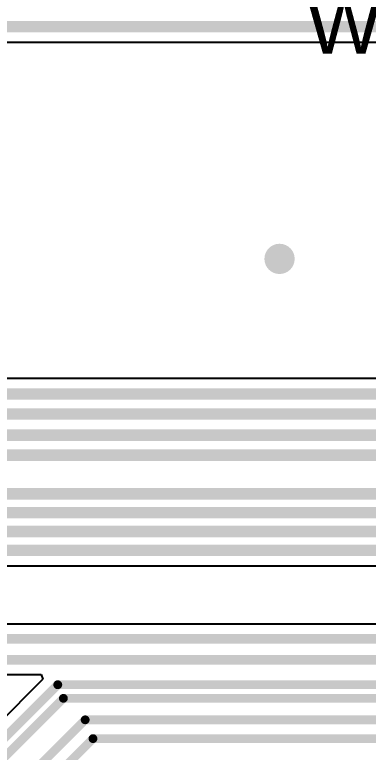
# Model space of a CAD drawing. Header units: millimetres. Extents: x 0 to 5423, y 0 to 5425.
# Drawn here: x 22.45 to 31.84, y 100.8 to 120.38 of the extents above; entities that cross this region are included whole.
import ezdxf

# ---------------------------------------------------------------- set-up
doc = ezdxf.new("R2010")
doc.units = ezdxf.units.MM
for name, color, linetype in [('BottomLayer', 5, 'Continuous'), ('BottomSolder', 6, 'Continuous'), ('TopLayer', 1, 'Continuous'), ('TopOverlay', 2, 'Continuous'), ('TopSolder', 216, 'Continuous'), ('ViaHoleLayer', 16, 'Continuous')]:
    doc.layers.add(name, color=color, linetype=linetype)
doc.styles.add('Arial', font='', dxfattribs={"height": 0.2})
doc.styles.get('Arial').set_extended_font_data('Arial')

msp = doc.modelspace()

# ---------------------------------------------------------------- hatches: boundary and pattern name
at = {"layer": 'BottomLayer'}
h = msp.add_hatch(color=5, dxfattribs=at)
edge = h.paths.add_edge_path()
edge.add_arc((29.482, 113.9), 0.3, 0, 360)
at = {"layer": 'BottomSolder'}
h = msp.add_hatch(color=6, dxfattribs=at)
edge = h.paths.add_edge_path()
edge.add_arc((29.482, 113.9), 0.402, 0, 360)
at = {"layer": 'TopLayer'}
h = msp.add_hatch(color=1, dxfattribs=at)
edge = h.paths.add_edge_path()
edge.add_arc((29.482, 113.9), 0.3, 0, 360)
at = {"layer": 'TopSolder'}
h = msp.add_hatch(color=216, dxfattribs=at)
edge = h.paths.add_edge_path()
edge.add_arc((29.482, 113.9), 0.402, 0, 360)
at = {"layer": 'ViaHoleLayer'}
h = msp.add_hatch(color=16, dxfattribs=at)
edge = h.paths.add_edge_path()
edge.add_arc((29.482, 113.9), 0.15, 0, 360)

# ---------------------------------------------------------------- linework, layer by layer
at = {"layer": 'TopLayer'}
for p, q in [((20.091, 119.651), (33.147, 119.651)), ((33.751, 110.727), (20.06, 110.727)), ((17.204, 105.747), (47.32, 105.747)), ((49.631, 104.198), (8.89, 104.198)), ((3.59, 102.863), (23.151, 102.863)), ((23.151, 102.863), (23.203, 102.736)), ((23.203, 102.736), (20.223, 99.755))]:
    msp.add_line(p, q, dxfattribs=at)
for points, const_width in [([(20.091, 120.066), (33.147, 120.066)], 0.305), ([(19.888, 110.312), (54.775, 110.312)], 0.305), ([(19.456, 109.779), (54.127, 109.779)], 0.305), ([(19.177, 109.22), (54.051, 109.22)], 0.305), ([(18.923, 108.687), (53.974, 108.687)], 0.305), ([(13.293, 107.661), (53.585, 107.661)], 0.305), ([(15.188, 107.161), (53.585, 107.161)], 0.305), ([(16.136, 106.661), (53.585, 106.661)], 0.305), ([(17.033, 106.161), (53.585, 106.161)], 0.305), ([(1.448, 103.81), (49.792, 103.81)], 0.254), ([(3.429, 103.251), (51.287, 103.251)], 0.254), ([(20.491, 99.488), (23.595, 102.592)], 0.234), ([(23.595, 102.592), (52.798, 102.592)], 0.234), ([(20.852, 99.338), (23.745, 102.231)], 0.234), ([(23.745, 102.231), (52.798, 102.231)], 0.234), ([(22.885, 100.224), (24.322, 101.661)], 0.234), ([(24.322, 101.661), (53.585, 101.661)], 0.234), ([(23.876, 100.508), (24.53, 101.161)], 0.234), ([(24.53, 101.161), (53.585, 101.161)], 0.234)]:
    msp.add_lwpolyline(points, dxfattribs=dict(at, const_width=const_width))
at = {"layer": 'TopLayer', "const_width": 0.117}
for points in [[(23.536, 102.592, 1), (23.654, 102.592, 1)], [(23.536, 102.592, 1), (23.654, 102.592, 1)], [(23.686, 102.231, 1), (23.803, 102.231, 1)], [(23.686, 102.231, 1), (23.803, 102.231, 1)], [(24.264, 101.661, 1), (24.381, 101.661, 1)], [(24.264, 101.661, 1), (24.381, 101.661, 1)], [(24.471, 101.161, 1), (24.588, 101.161, 1)], [(24.471, 101.161, 1), (24.588, 101.161, 1)]]:
    msp.add_lwpolyline(points, format="xyb", close=True, dxfattribs=at)

# ---------------------------------------------------------------- texts
at = {"layer": 'TopOverlay', "style": 'Arial'}
msp.add_text('WAIT', height=1.524, rotation=360, dxfattribs=at).set_placement((30.193, 119.349))

doc.saveas('drawing.dxf')
